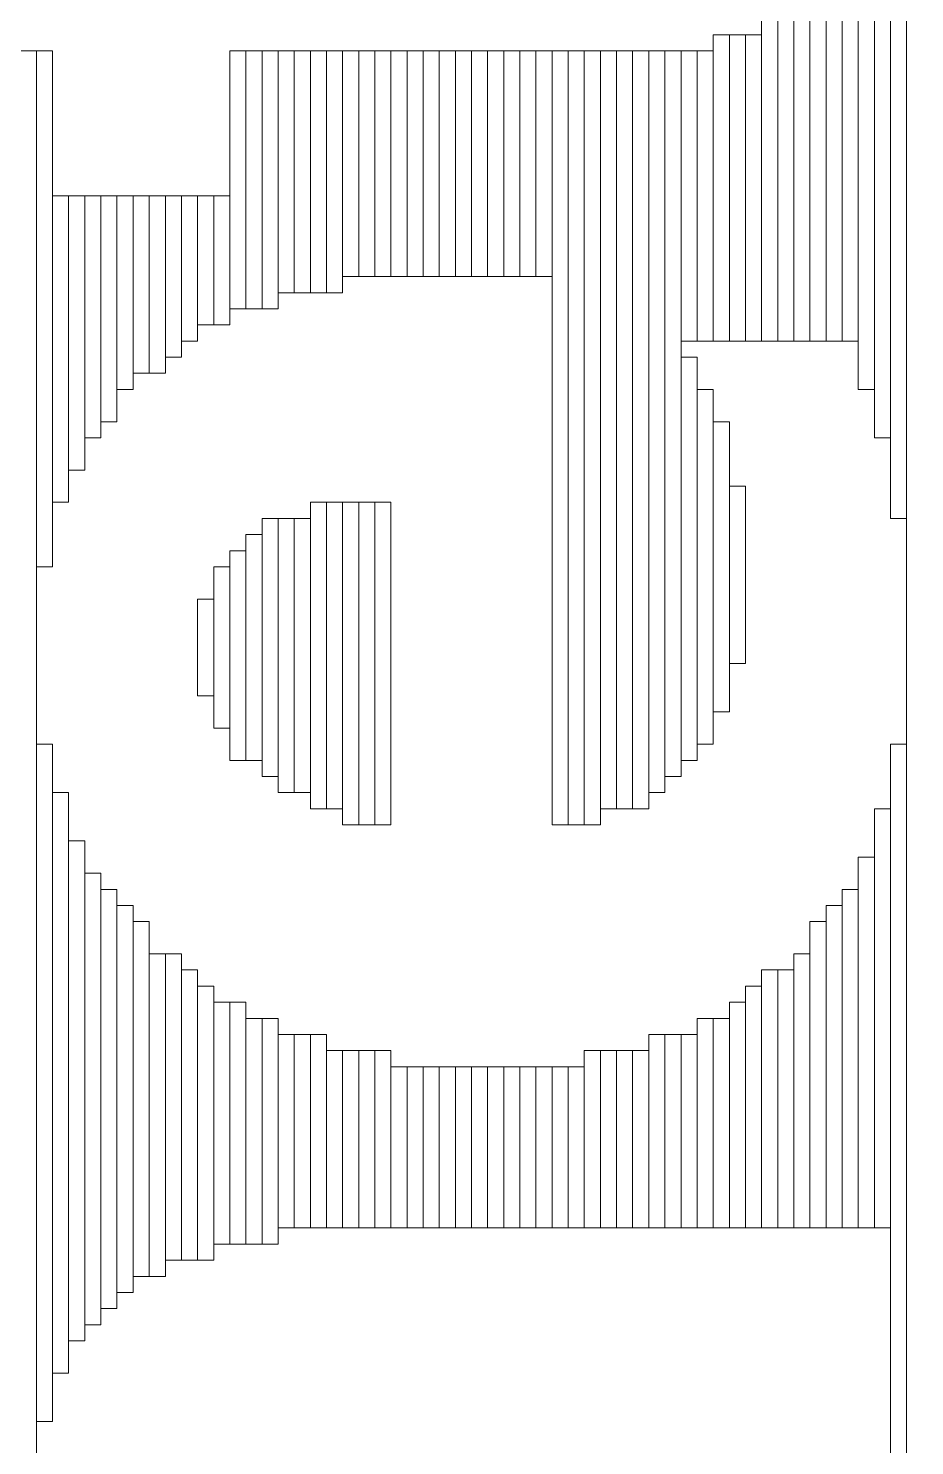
# Model space of a CAD drawing. Header units: millimetres. Extents: x -90 to 99, y -65 to 67.
# Drawn here: x -49.966 to -48.569, y -40.523 to -38.291 of the extents above; entities that cross this region are included whole.
import ezdxf

# ---------------------------------------------------------------- set-up
doc = ezdxf.new("R2010")
doc.units = ezdxf.units.MM
doc.header["$MEASUREMENT"] = 0
doc.layers.add('BG_OUTLINE', color=7, linetype='Continuous')
doc.layers.add('MA_PEN3', color=7, linetype='Continuous')

msp = doc.modelspace()

# ---------------------------------------------------------------- linework, layer by layer
at = {"layer": 'BG_OUTLINE', "color": 3, "lineweight": 9}
msp.add_open_spline([(-71.7269, -61.8795), (-71.7269, -61.8795), (-71.7343, 42.2681), (-71.7343, 42.2681), (-71.7343, 42.2681), (-71.7348, 43.0066), (-71.4419, 43.715), (-70.92, 44.2375), (-70.92, 44.2375), (-70.3982, 44.76), (-69.6866, 45.0538), (-68.9482, 45.0543), (-68.9482, 45.0543), (-68.9482, 45.0543), (75.2046, 45.0543), (75.2046, 45.0543), (75.2046, 45.0543), (76.8319, 45.0552), (78.1763, 43.7805), (78.2661, 42.1556), (78.2661, 42.1556), (78.2661, 42.1556), (78.2661, 31.2814), (78.2661, 31.2814), (78.2661, 31.2814), (78.2661, 31.2814), (72.2646, 31.2814), (72.2646, 31.2814), (72.2646, 31.2814), (72.2646, 31.2814), (72.2646, 26.9814), (72.2646, 26.9814), (72.2646, 26.9814), (72.2646, 26.9814), (78.2661, 26.9814), (78.2661, 26.9814), (78.2661, 26.9814), (78.2661, 26.9814), (78.2661, 18.6553), (78.2661, 18.6553), (78.2661, 18.6553), (78.2661, 18.6553), (72.2496, 18.6553), (72.2496, 18.6553), (72.2496, 18.6553), (72.2496, 18.6553), (72.2496, 14.3553), (72.2496, 14.3553), (72.2496, 14.3553), (72.2496, 14.3553), (78.2661, 14.3553), (78.2661, 14.3553), (78.2661, 14.3553), (78.2661, 14.3553), (78.2661, 9.255), (78.2661, 9.255), (78.2661, 9.255), (78.2661, 9.255), (72.2648, 9.255), (72.2648, 9.255), (72.2648, 9.255), (72.2648, 9.255), (72.2648, 4.955), (72.2648, 4.955), (72.2648, 4.955), (72.2648, 4.955), (78.2661, 4.955), (78.2661, 4.955), (78.2661, 4.955), (78.2661, 4.955), (78.2661, -3.3762), (78.2661, -3.3762), (78.2661, -3.3762), (78.2661, -3.3762), (72.2445, -3.3762), (72.2445, -3.3762), (72.2445, -3.3762), (72.2445, -3.3762), (72.2445, -7.6762), (72.2445, -7.6762), (72.2445, -7.6762), (72.2445, -7.6762), (78.2661, -7.6762), (78.2661, -7.6762), (78.2661, -7.6762), (78.2661, -7.6762), (78.2661, -12.7615), (78.2661, -12.7615), (78.2661, -12.7615), (78.2661, -12.7615), (72.2651, -12.7615), (72.2651, -12.7615), (72.2651, -12.7615), (72.2651, -12.7615), (72.2651, -17.0615), (72.2651, -17.0615), (72.2651, -17.0615), (72.2651, -17.0615), (78.2661, -17.0615), (78.2661, -17.0615), (78.2661, -17.0615), (78.2661, -17.0615), (78.2661, -25.4097), (78.2661, -25.4097), (78.2661, -25.4097), (78.2661, -25.4097), (72.2656, -25.4097), (72.2656, -25.4097), (72.2656, -25.4097), (72.2656, -25.4097), (72.2656, -29.7097), (72.2656, -29.7097), (72.2656, -29.7097), (72.2656, -29.7097), (78.2661, -29.7097), (78.2661, -29.7097), (78.2661, -29.7097), (78.2661, -29.7097), (78.2661, -34.793), (78.2661, -34.793), (78.2661, -34.793), (78.2661, -34.793), (72.2679, -34.793), (72.2679, -34.793), (72.2679, -34.793), (72.2679, -34.793), (72.2679, -39.0929), (72.2679, -39.0929), (72.2679, -39.0929), (72.2679, -39.0929), (78.2661, -39.0929), (78.2661, -39.0929), (78.2661, -39.0929), (78.2661, -39.0929), (78.2661, -47.4269), (78.2661, -47.4269), (78.2661, -47.4269), (78.2661, -47.4269), (72.2679, -47.4269), (72.2679, -47.4269), (72.2679, -47.4269), (72.2679, -47.4269), (72.2679, -51.7269), (72.2679, -51.7269), (72.2679, -51.7269), (72.2679, -51.7269), (78.2661, -51.7269), (78.2661, -51.7269), (78.2661, -51.7269), (78.2661, -51.7269), (78.2661, -51.8138), (78.2661, -51.8138), (78.2661, -51.8138), (78.2661, -51.8138), (78.2656, -61.8468), (78.2656, -61.8468), (78.2656, -61.8468), (78.2661, -62.6669), (77.9407, -63.4536), (77.3612, -64.0339), (77.3612, -64.0339), (76.7817, -64.6142), (75.9915, -64.9405), (75.1713, -64.941), (75.1713, -64.941), (75.1713, -64.941), (-68.6609, -64.9456), (-68.6609, -64.9456), (-68.6609, -64.9456), (-69.4735, -64.9461), (-70.2531, -64.6237), (-70.8281, -64.0495), (-70.8281, -64.0495), (-71.4031, -63.4752), (-71.7264, -62.6922), (-71.7269, -61.8795)], degree=3, knots=[0, 0, 0, 0, 0.022727, 0.022727, 0.022727, 0.022727, 0.045455, 0.045455, 0.045455, 0.045455, 0.068182, 0.068182, 0.068182, 0.068182, 0.090909, 0.090909, 0.090909, 0.090909, 0.113636, 0.113636, 0.113636, 0.113636, 0.136364, 0.136364, 0.136364, 0.136364, 0.159091, 0.159091, 0.159091, 0.159091, 0.181818, 0.181818, 0.181818, 0.181818, 0.204545, 0.204545, 0.204545, 0.204545, 0.227273, 0.227273, 0.227273, 0.227273, 0.25, 0.25, 0.25, 0.25, 0.272727, 0.272727, 0.272727, 0.272727, 0.295455, 0.295455, 0.295455, 0.295455, 0.318182, 0.318182, 0.318182, 0.318182, 0.340909, 0.340909, 0.340909, 0.340909, 0.363636, 0.363636, 0.363636, 0.363636, 0.386364, 0.386364, 0.386364, 0.386364, 0.409091, 0.409091, 0.409091, 0.409091, 0.431818, 0.431818, 0.431818, 0.431818, 0.454545, 0.454545, 0.454545, 0.454545, 0.477273, 0.477273, 0.477273, 0.477273, 0.5, 0.5, 0.5, 0.5, 0.522727, 0.522727, 0.522727, 0.522727, 0.545455, 0.545455, 0.545455, 0.545455, 0.568182, 0.568182, 0.568182, 0.568182, 0.590909, 0.590909, 0.590909, 0.590909, 0.613636, 0.613636, 0.613636, 0.613636, 0.636364, 0.636364, 0.636364, 0.636364, 0.659091, 0.659091, 0.659091, 0.659091, 0.681818, 0.681818, 0.681818, 0.681818, 0.704545, 0.704545, 0.704545, 0.704545, 0.727273, 0.727273, 0.727273, 0.727273, 0.75, 0.75, 0.75, 0.75, 0.772727, 0.772727, 0.772727, 0.772727, 0.795455, 0.795455, 0.795455, 0.795455, 0.818182, 0.818182, 0.818182, 0.818182, 0.840909, 0.840909, 0.840909, 0.840909, 0.863636, 0.863636, 0.863636, 0.863636, 0.886364, 0.886364, 0.886364, 0.886364, 0.909091, 0.909091, 0.909091, 0.909091, 0.931818, 0.931818, 0.931818, 0.931818, 0.954545, 0.954545, 0.954545, 0.954545, 0.977273, 0.977273, 0.977273, 0.977273, 1, 1, 1, 1], dxfattribs=at)
at = {"layer": 'MA_PEN3', "color": 5, "lineweight": 9}
for points in [[(-48.5567, -48.1562), (-48.5567, -48.1562), (-48.5821, -48.1562), (-48.5821, -48.1562), (-48.5821, -48.1562), (-48.5821, -48.1562), (-48.5821, -35.5578), (-48.5821, -35.5578), (-48.5821, -35.5578), (-48.5821, -35.5578), (-48.5567, -35.5578), (-48.5567, -35.5578), (-48.5567, -35.5578), (-48.5567, -35.5578), (-48.5567, -48.1562), (-48.5567, -48.1562)], [(-48.5821, -39.063), (-48.5821, -39.063), (-48.6075, -39.063), (-48.6075, -39.063), (-48.6075, -39.063), (-48.6075, -39.063), (-48.6075, -38.047), (-48.6075, -38.047), (-48.6075, -38.047), (-48.6075, -38.047), (-48.5821, -38.047), (-48.5821, -38.047), (-48.5821, -38.047), (-48.5821, -38.047), (-48.5821, -39.063), (-48.5821, -39.063)], [(-48.6075, -38.936), (-48.6075, -38.936), (-48.6329, -38.936), (-48.6329, -38.936), (-48.6329, -38.936), (-48.6329, -38.936), (-48.6329, -38.1232), (-48.6329, -38.1232), (-48.6329, -38.1232), (-48.6329, -38.1232), (-48.6075, -38.1232), (-48.6075, -38.1232), (-48.6075, -38.1232), (-48.6075, -38.1232), (-48.6075, -38.936), (-48.6075, -38.936)], [(-48.6329, -38.8598), (-48.6329, -38.8598), (-48.6583, -38.8598), (-48.6583, -38.8598), (-48.6583, -38.8598), (-48.6583, -38.8598), (-48.6583, -38.174), (-48.6583, -38.174), (-48.6583, -38.174), (-48.6583, -38.174), (-48.6329, -38.174), (-48.6329, -38.174), (-48.6329, -38.174), (-48.6329, -38.174), (-48.6329, -38.8598), (-48.6329, -38.8598)], [(-48.6583, -38.7836), (-48.6583, -38.7836), (-48.6837, -38.7836), (-48.6837, -38.7836), (-48.6837, -38.7836), (-48.6837, -38.7836), (-48.6837, -38.1994), (-48.6837, -38.1994), (-48.6837, -38.1994), (-48.6837, -38.1994), (-48.6583, -38.1994), (-48.6583, -38.1994), (-48.6583, -38.1994), (-48.6583, -38.1994), (-48.6583, -38.7836), (-48.6583, -38.7836)], [(-48.6837, -38.7836), (-48.6837, -38.7836), (-48.7091, -38.7836), (-48.7091, -38.7836), (-48.7091, -38.7836), (-48.7091, -38.7836), (-48.7091, -38.2248), (-48.7091, -38.2248), (-48.7091, -38.2248), (-48.7091, -38.2248), (-48.6837, -38.2248), (-48.6837, -38.2248), (-48.6837, -38.2248), (-48.6837, -38.2248), (-48.6837, -38.7836), (-48.6837, -38.7836)], [(-48.7345, -38.7836), (-48.7345, -38.7836), (-48.7599, -38.7836), (-48.7599, -38.7836), (-48.7599, -38.7836), (-48.7599, -38.7836), (-48.7599, -38.2502), (-48.7599, -38.2502), (-48.7599, -38.2502), (-48.7599, -38.2502), (-48.7345, -38.2502), (-48.7345, -38.2502), (-48.7345, -38.2502), (-48.7345, -38.2502), (-48.7345, -38.7836), (-48.7345, -38.7836)], [(-48.7091, -38.7836), (-48.7091, -38.7836), (-48.7345, -38.7836), (-48.7345, -38.7836), (-48.7345, -38.7836), (-48.7345, -38.7836), (-48.7345, -38.2502), (-48.7345, -38.2502), (-48.7345, -38.2502), (-48.7345, -38.2502), (-48.7091, -38.2502), (-48.7091, -38.2502), (-48.7091, -38.2502), (-48.7091, -38.2502), (-48.7091, -38.7836), (-48.7091, -38.7836)], [(-48.7853, -38.7836), (-48.7853, -38.7836), (-48.8107, -38.7836), (-48.8107, -38.7836), (-48.8107, -38.7836), (-48.8107, -38.7836), (-48.8107, -38.2756), (-48.8107, -38.2756), (-48.8107, -38.2756), (-48.8107, -38.2756), (-48.7853, -38.2756), (-48.7853, -38.2756), (-48.7853, -38.2756), (-48.7853, -38.2756), (-48.7853, -38.7836), (-48.7853, -38.7836)], [(-48.7599, -38.7836), (-48.7599, -38.7836), (-48.7853, -38.7836), (-48.7853, -38.7836), (-48.7853, -38.7836), (-48.7853, -38.7836), (-48.7853, -38.2756), (-48.7853, -38.2756), (-48.7853, -38.2756), (-48.7853, -38.2756), (-48.7599, -38.2756), (-48.7599, -38.2756), (-48.7599, -38.2756), (-48.7599, -38.2756), (-48.7599, -38.7836), (-48.7599, -38.7836)], [(-48.8615, -38.7836), (-48.8615, -38.7836), (-48.8869, -38.7836), (-48.8869, -38.7836), (-48.8869, -38.7836), (-48.8869, -38.7836), (-48.8869, -38.301), (-48.8869, -38.301), (-48.8869, -38.301), (-48.8869, -38.301), (-48.8615, -38.301), (-48.8615, -38.301), (-48.8615, -38.301), (-48.8615, -38.301), (-48.8615, -38.7836), (-48.8615, -38.7836)], [(-48.8361, -38.7836), (-48.8361, -38.7836), (-48.8615, -38.7836), (-48.8615, -38.7836), (-48.8615, -38.7836), (-48.8615, -38.7836), (-48.8615, -38.301), (-48.8615, -38.301), (-48.8615, -38.301), (-48.8615, -38.301), (-48.8361, -38.301), (-48.8361, -38.301), (-48.8361, -38.301), (-48.8361, -38.301), (-48.8361, -38.7836), (-48.8361, -38.7836)], [(-48.8107, -38.7836), (-48.8107, -38.7836), (-48.8361, -38.7836), (-48.8361, -38.7836), (-48.8361, -38.7836), (-48.8361, -38.7836), (-48.8361, -38.301), (-48.8361, -38.301), (-48.8361, -38.301), (-48.8361, -38.301), (-48.8107, -38.301), (-48.8107, -38.301), (-48.8107, -38.301), (-48.8107, -38.301), (-48.8107, -38.7836), (-48.8107, -38.7836)], [(-49.9538, -45.0828), (-49.9538, -45.0828), (-49.9791, -45.0828), (-49.9791, -45.0828), (-49.9791, -45.0828), (-49.9791, -45.0828), (-49.9791, -38.3264), (-49.9791, -38.3264), (-49.9791, -38.3264), (-49.9791, -38.3264), (-49.9538, -38.3264), (-49.9538, -38.3264), (-49.9538, -38.3264), (-49.9538, -38.3264), (-49.9538, -45.0828), (-49.9538, -45.0828)], [(-49.9283, -39.1392), (-49.9283, -39.1392), (-49.9538, -39.1392), (-49.9538, -39.1392), (-49.9538, -39.1392), (-49.9538, -39.1392), (-49.9538, -38.3264), (-49.9538, -38.3264), (-49.9538, -38.3264), (-49.9538, -38.3264), (-49.9283, -38.3264), (-49.9283, -38.3264), (-49.9283, -38.3264), (-49.9283, -38.3264), (-49.9283, -39.1392), (-49.9283, -39.1392)], [(-49.6235, -38.7328), (-49.6235, -38.7328), (-49.649, -38.7328), (-49.649, -38.7328), (-49.649, -38.7328), (-49.649, -38.7328), (-49.649, -38.3264), (-49.649, -38.3264), (-49.649, -38.3264), (-49.649, -38.3264), (-49.6235, -38.3264), (-49.6235, -38.3264), (-49.6235, -38.3264), (-49.6235, -38.3264), (-49.6235, -38.7328), (-49.6235, -38.7328)], [(-49.5981, -38.7328), (-49.5981, -38.7328), (-49.6235, -38.7328), (-49.6235, -38.7328), (-49.6235, -38.7328), (-49.6235, -38.7328), (-49.6235, -38.3264), (-49.6235, -38.3264), (-49.6235, -38.3264), (-49.6235, -38.3264), (-49.5981, -38.3264), (-49.5981, -38.3264), (-49.5981, -38.3264), (-49.5981, -38.3264), (-49.5981, -38.7328), (-49.5981, -38.7328)], [(-49.5728, -38.7328), (-49.5728, -38.7328), (-49.5981, -38.7328), (-49.5981, -38.7328), (-49.5981, -38.7328), (-49.5981, -38.7328), (-49.5981, -38.3264), (-49.5981, -38.3264), (-49.5981, -38.3264), (-49.5981, -38.3264), (-49.5728, -38.3264), (-49.5728, -38.3264), (-49.5728, -38.3264), (-49.5728, -38.3264), (-49.5728, -38.7328), (-49.5728, -38.7328)], [(-49.5473, -38.7074), (-49.5473, -38.7074), (-49.5728, -38.7074), (-49.5728, -38.7074), (-49.5728, -38.7074), (-49.5728, -38.7074), (-49.5728, -38.3264), (-49.5728, -38.3264), (-49.5728, -38.3264), (-49.5728, -38.3264), (-49.5473, -38.3264), (-49.5473, -38.3264), (-49.5473, -38.3264), (-49.5473, -38.3264), (-49.5473, -38.7074), (-49.5473, -38.7074)], [(-49.5219, -38.7074), (-49.5219, -38.7074), (-49.5473, -38.7074), (-49.5473, -38.7074), (-49.5473, -38.7074), (-49.5473, -38.7074), (-49.5473, -38.3264), (-49.5473, -38.3264), (-49.5473, -38.3264), (-49.5473, -38.3264), (-49.5219, -38.3264), (-49.5219, -38.3264), (-49.5219, -38.3264), (-49.5219, -38.3264), (-49.5219, -38.7074), (-49.5219, -38.7074)], [(-49.4966, -38.7074), (-49.4966, -38.7074), (-49.5219, -38.7074), (-49.5219, -38.7074), (-49.5219, -38.7074), (-49.5219, -38.7074), (-49.5219, -38.3264), (-49.5219, -38.3264), (-49.5219, -38.3264), (-49.5219, -38.3264), (-49.4966, -38.3264), (-49.4966, -38.3264), (-49.4966, -38.3264), (-49.4966, -38.3264), (-49.4966, -38.7074), (-49.4966, -38.7074)], [(-49.4711, -38.7074), (-49.4711, -38.7074), (-49.4966, -38.7074), (-49.4966, -38.7074), (-49.4966, -38.7074), (-49.4966, -38.7074), (-49.4966, -38.3264), (-49.4966, -38.3264), (-49.4966, -38.3264), (-49.4966, -38.3264), (-49.4711, -38.3264), (-49.4711, -38.3264), (-49.4711, -38.3264), (-49.4711, -38.3264), (-49.4711, -38.7074), (-49.4711, -38.7074)], [(-49.4457, -38.682), (-49.4457, -38.682), (-49.4711, -38.682), (-49.4711, -38.682), (-49.4711, -38.682), (-49.4711, -38.682), (-49.4711, -38.3264), (-49.4711, -38.3264), (-49.4711, -38.3264), (-49.4711, -38.3264), (-49.4457, -38.3264), (-49.4457, -38.3264), (-49.4457, -38.3264), (-49.4457, -38.3264), (-49.4457, -38.682), (-49.4457, -38.682)], [(-49.4204, -38.682), (-49.4204, -38.682), (-49.4457, -38.682), (-49.4457, -38.682), (-49.4457, -38.682), (-49.4457, -38.682), (-49.4457, -38.3264), (-49.4457, -38.3264), (-49.4457, -38.3264), (-49.4457, -38.3264), (-49.4204, -38.3264), (-49.4204, -38.3264), (-49.4204, -38.3264), (-49.4204, -38.3264), (-49.4204, -38.682), (-49.4204, -38.682)], [(-49.3949, -38.682), (-49.3949, -38.682), (-49.4204, -38.682), (-49.4204, -38.682), (-49.4204, -38.682), (-49.4204, -38.682), (-49.4204, -38.3264), (-49.4204, -38.3264), (-49.4204, -38.3264), (-49.4204, -38.3264), (-49.3949, -38.3264), (-49.3949, -38.3264), (-49.3949, -38.3264), (-49.3949, -38.3264), (-49.3949, -38.682), (-49.3949, -38.682)], [(-49.3695, -38.682), (-49.3695, -38.682), (-49.3949, -38.682), (-49.3949, -38.682), (-49.3949, -38.682), (-49.3949, -38.682), (-49.3949, -38.3264), (-49.3949, -38.3264), (-49.3949, -38.3264), (-49.3949, -38.3264), (-49.3695, -38.3264), (-49.3695, -38.3264), (-49.3695, -38.3264), (-49.3695, -38.3264), (-49.3695, -38.682), (-49.3695, -38.682)], [(-49.3442, -38.682), (-49.3442, -38.682), (-49.3695, -38.682), (-49.3695, -38.682), (-49.3695, -38.682), (-49.3695, -38.682), (-49.3695, -38.3264), (-49.3695, -38.3264), (-49.3695, -38.3264), (-49.3695, -38.3264), (-49.3442, -38.3264), (-49.3442, -38.3264), (-49.3442, -38.3264), (-49.3442, -38.3264), (-49.3442, -38.682), (-49.3442, -38.682)], [(-49.3187, -38.682), (-49.3187, -38.682), (-49.3442, -38.682), (-49.3442, -38.682), (-49.3442, -38.682), (-49.3442, -38.682), (-49.3442, -38.3264), (-49.3442, -38.3264), (-49.3442, -38.3264), (-49.3442, -38.3264), (-49.3187, -38.3264), (-49.3187, -38.3264), (-49.3187, -38.3264), (-49.3187, -38.3264), (-49.3187, -38.682), (-49.3187, -38.682)], [(-49.2933, -38.682), (-49.2933, -38.682), (-49.3187, -38.682), (-49.3187, -38.682), (-49.3187, -38.682), (-49.3187, -38.682), (-49.3187, -38.3264), (-49.3187, -38.3264), (-49.3187, -38.3264), (-49.3187, -38.3264), (-49.2933, -38.3264), (-49.2933, -38.3264), (-49.2933, -38.3264), (-49.2933, -38.3264), (-49.2933, -38.682), (-49.2933, -38.682)], [(-49.268, -38.682), (-49.268, -38.682), (-49.2933, -38.682), (-49.2933, -38.682), (-49.2933, -38.682), (-49.2933, -38.682), (-49.2933, -38.3264), (-49.2933, -38.3264), (-49.2933, -38.3264), (-49.2933, -38.3264), (-49.268, -38.3264), (-49.268, -38.3264), (-49.268, -38.3264), (-49.268, -38.3264), (-49.268, -38.682), (-49.268, -38.682)], [(-49.2425, -38.682), (-49.2425, -38.682), (-49.268, -38.682), (-49.268, -38.682), (-49.268, -38.682), (-49.268, -38.682), (-49.268, -38.3264), (-49.268, -38.3264), (-49.268, -38.3264), (-49.268, -38.3264), (-49.2425, -38.3264), (-49.2425, -38.3264), (-49.2425, -38.3264), (-49.2425, -38.3264), (-49.2425, -38.682), (-49.2425, -38.682)], [(-49.2171, -38.682), (-49.2171, -38.682), (-49.2425, -38.682), (-49.2425, -38.682), (-49.2425, -38.682), (-49.2425, -38.682), (-49.2425, -38.3264), (-49.2425, -38.3264), (-49.2425, -38.3264), (-49.2425, -38.3264), (-49.2171, -38.3264), (-49.2171, -38.3264), (-49.2171, -38.3264), (-49.2171, -38.3264), (-49.2171, -38.682), (-49.2171, -38.682)], [(-49.1917, -38.682), (-49.1917, -38.682), (-49.2171, -38.682), (-49.2171, -38.682), (-49.2171, -38.682), (-49.2171, -38.682), (-49.2171, -38.3264), (-49.2171, -38.3264), (-49.2171, -38.3264), (-49.2171, -38.3264), (-49.1917, -38.3264), (-49.1917, -38.3264), (-49.1917, -38.3264), (-49.1917, -38.3264), (-49.1917, -38.682), (-49.1917, -38.682)], [(-49.1663, -38.682), (-49.1663, -38.682), (-49.1917, -38.682), (-49.1917, -38.682), (-49.1917, -38.682), (-49.1917, -38.682), (-49.1917, -38.3264), (-49.1917, -38.3264), (-49.1917, -38.3264), (-49.1917, -38.3264), (-49.1663, -38.3264), (-49.1663, -38.3264), (-49.1663, -38.3264), (-49.1663, -38.3264), (-49.1663, -38.682), (-49.1663, -38.682)], [(-49.1409, -38.682), (-49.1409, -38.682), (-49.1663, -38.682), (-49.1663, -38.682), (-49.1663, -38.682), (-49.1663, -38.682), (-49.1663, -38.3264), (-49.1663, -38.3264), (-49.1663, -38.3264), (-49.1663, -38.3264), (-49.1409, -38.3264), (-49.1409, -38.3264), (-49.1409, -38.3264), (-49.1409, -38.3264), (-49.1409, -38.682), (-49.1409, -38.682)], [(-49.1155, -39.5456), (-49.1155, -39.5456), (-49.1409, -39.5456), (-49.1409, -39.5456), (-49.1409, -39.5456), (-49.1409, -39.5456), (-49.1409, -38.3264), (-49.1409, -38.3264), (-49.1409, -38.3264), (-49.1409, -38.3264), (-49.1155, -38.3264), (-49.1155, -38.3264), (-49.1155, -38.3264), (-49.1155, -38.3264), (-49.1155, -39.5456), (-49.1155, -39.5456)], [(-49.0901, -39.5456), (-49.0901, -39.5456), (-49.1155, -39.5456), (-49.1155, -39.5456), (-49.1155, -39.5456), (-49.1155, -39.5456), (-49.1155, -38.3264), (-49.1155, -38.3264), (-49.1155, -38.3264), (-49.1155, -38.3264), (-49.0901, -38.3264), (-49.0901, -38.3264), (-49.0901, -38.3264), (-49.0901, -38.3264), (-49.0901, -39.5456), (-49.0901, -39.5456)], [(-49.0647, -39.5456), (-49.0647, -39.5456), (-49.0901, -39.5456), (-49.0901, -39.5456), (-49.0901, -39.5456), (-49.0901, -39.5456), (-49.0901, -38.3264), (-49.0901, -38.3264), (-49.0901, -38.3264), (-49.0901, -38.3264), (-49.0647, -38.3264), (-49.0647, -38.3264), (-49.0647, -38.3264), (-49.0647, -38.3264), (-49.0647, -39.5456), (-49.0647, -39.5456)], [(-49.0393, -39.5202), (-49.0393, -39.5202), (-49.0647, -39.5202), (-49.0647, -39.5202), (-49.0647, -39.5202), (-49.0647, -39.5202), (-49.0647, -38.3264), (-49.0647, -38.3264), (-49.0647, -38.3264), (-49.0647, -38.3264), (-49.0393, -38.3264), (-49.0393, -38.3264), (-49.0393, -38.3264), (-49.0393, -38.3264), (-49.0393, -39.5202), (-49.0393, -39.5202)], [(-49.0139, -39.5202), (-49.0139, -39.5202), (-49.0393, -39.5202), (-49.0393, -39.5202), (-49.0393, -39.5202), (-49.0393, -39.5202), (-49.0393, -38.3264), (-49.0393, -38.3264), (-49.0393, -38.3264), (-49.0393, -38.3264), (-49.0139, -38.3264), (-49.0139, -38.3264), (-49.0139, -38.3264), (-49.0139, -38.3264), (-49.0139, -39.5202), (-49.0139, -39.5202)], [(-48.9885, -39.5202), (-48.9885, -39.5202), (-49.0139, -39.5202), (-49.0139, -39.5202), (-49.0139, -39.5202), (-49.0139, -39.5202), (-49.0139, -38.3264), (-49.0139, -38.3264), (-49.0139, -38.3264), (-49.0139, -38.3264), (-48.9885, -38.3264), (-48.9885, -38.3264), (-48.9885, -38.3264), (-48.9885, -38.3264), (-48.9885, -39.5202), (-48.9885, -39.5202)], [(-48.9631, -39.4948), (-48.9631, -39.4948), (-48.9885, -39.4948), (-48.9885, -39.4948), (-48.9885, -39.4948), (-48.9885, -39.4948), (-48.9885, -38.3264), (-48.9885, -38.3264), (-48.9885, -38.3264), (-48.9885, -38.3264), (-48.9631, -38.3264), (-48.9631, -38.3264), (-48.9631, -38.3264), (-48.9631, -38.3264), (-48.9631, -39.4948), (-48.9631, -39.4948)], [(-48.9377, -39.4694), (-48.9377, -39.4694), (-48.9631, -39.4694), (-48.9631, -39.4694), (-48.9631, -39.4694), (-48.9631, -39.4694), (-48.9631, -38.3264), (-48.9631, -38.3264), (-48.9631, -38.3264), (-48.9631, -38.3264), (-48.9377, -38.3264), (-48.9377, -38.3264), (-48.9377, -38.3264), (-48.9377, -38.3264), (-48.9377, -39.4694), (-48.9377, -39.4694)], [(-48.9123, -38.7836), (-48.9123, -38.7836), (-48.9377, -38.7836), (-48.9377, -38.7836), (-48.9377, -38.7836), (-48.9377, -38.7836), (-48.9377, -38.3264), (-48.9377, -38.3264), (-48.9377, -38.3264), (-48.9377, -38.3264), (-48.9123, -38.3264), (-48.9123, -38.3264), (-48.9123, -38.3264), (-48.9123, -38.3264), (-48.9123, -38.7836), (-48.9123, -38.7836)], [(-48.8869, -38.7836), (-48.8869, -38.7836), (-48.9123, -38.7836), (-48.9123, -38.7836), (-48.9123, -38.7836), (-48.9123, -38.7836), (-48.9123, -38.3264), (-48.9123, -38.3264), (-48.9123, -38.3264), (-48.9123, -38.3264), (-48.8869, -38.3264), (-48.8869, -38.3264), (-48.8869, -38.3264), (-48.8869, -38.3264), (-48.8869, -38.7836), (-48.8869, -38.7836)], [(-49.9029, -39.0376), (-49.9029, -39.0376), (-49.9283, -39.0376), (-49.9283, -39.0376), (-49.9283, -39.0376), (-49.9283, -39.0376), (-49.9283, -38.555), (-49.9283, -38.555), (-49.9283, -38.555), (-49.9283, -38.555), (-49.9029, -38.555), (-49.9029, -38.555), (-49.9029, -38.555), (-49.9029, -38.555), (-49.9029, -39.0376), (-49.9029, -39.0376)], [(-49.8776, -38.9868), (-49.8776, -38.9868), (-49.9029, -38.9868), (-49.9029, -38.9868), (-49.9029, -38.9868), (-49.9029, -38.9868), (-49.9029, -38.555), (-49.9029, -38.555), (-49.9029, -38.555), (-49.9029, -38.555), (-49.8776, -38.555), (-49.8776, -38.555), (-49.8776, -38.555), (-49.8776, -38.555), (-49.8776, -38.9868), (-49.8776, -38.9868)], [(-49.8521, -38.936), (-49.8521, -38.936), (-49.8776, -38.936), (-49.8776, -38.936), (-49.8776, -38.936), (-49.8776, -38.936), (-49.8776, -38.555), (-49.8776, -38.555), (-49.8776, -38.555), (-49.8776, -38.555), (-49.8521, -38.555), (-49.8521, -38.555), (-49.8521, -38.555), (-49.8521, -38.555), (-49.8521, -38.936), (-49.8521, -38.936)], [(-49.8267, -38.9106), (-49.8267, -38.9106), (-49.8521, -38.9106), (-49.8521, -38.9106), (-49.8521, -38.9106), (-49.8521, -38.9106), (-49.8521, -38.555), (-49.8521, -38.555), (-49.8521, -38.555), (-49.8521, -38.555), (-49.8267, -38.555), (-49.8267, -38.555), (-49.8267, -38.555), (-49.8267, -38.555), (-49.8267, -38.9106), (-49.8267, -38.9106)], [(-49.8014, -38.8598), (-49.8014, -38.8598), (-49.8267, -38.8598), (-49.8267, -38.8598), (-49.8267, -38.8598), (-49.8267, -38.8598), (-49.8267, -38.555), (-49.8267, -38.555), (-49.8267, -38.555), (-49.8267, -38.555), (-49.8014, -38.555), (-49.8014, -38.555), (-49.8014, -38.555), (-49.8014, -38.555), (-49.8014, -38.8598), (-49.8014, -38.8598)], [(-49.7759, -38.8344), (-49.7759, -38.8344), (-49.8014, -38.8344), (-49.8014, -38.8344), (-49.8014, -38.8344), (-49.8014, -38.8344), (-49.8014, -38.555), (-49.8014, -38.555), (-49.8014, -38.555), (-49.8014, -38.555), (-49.7759, -38.555), (-49.7759, -38.555), (-49.7759, -38.555), (-49.7759, -38.555), (-49.7759, -38.8344), (-49.7759, -38.8344)], [(-49.7505, -38.8344), (-49.7505, -38.8344), (-49.7759, -38.8344), (-49.7759, -38.8344), (-49.7759, -38.8344), (-49.7759, -38.8344), (-49.7759, -38.555), (-49.7759, -38.555), (-49.7759, -38.555), (-49.7759, -38.555), (-49.7505, -38.555), (-49.7505, -38.555), (-49.7505, -38.555), (-49.7505, -38.555), (-49.7505, -38.8344), (-49.7505, -38.8344)], [(-49.7252, -38.809), (-49.7252, -38.809), (-49.7505, -38.809), (-49.7505, -38.809), (-49.7505, -38.809), (-49.7505, -38.809), (-49.7505, -38.555), (-49.7505, -38.555), (-49.7505, -38.555), (-49.7505, -38.555), (-49.7252, -38.555), (-49.7252, -38.555), (-49.7252, -38.555), (-49.7252, -38.555), (-49.7252, -38.809), (-49.7252, -38.809)], [(-49.6997, -38.7836), (-49.6997, -38.7836), (-49.7252, -38.7836), (-49.7252, -38.7836), (-49.7252, -38.7836), (-49.7252, -38.7836), (-49.7252, -38.555), (-49.7252, -38.555), (-49.7252, -38.555), (-49.7252, -38.555), (-49.6997, -38.555), (-49.6997, -38.555), (-49.6997, -38.555), (-49.6997, -38.555), (-49.6997, -38.7836), (-49.6997, -38.7836)], [(-49.6743, -38.7582), (-49.6743, -38.7582), (-49.6997, -38.7582), (-49.6997, -38.7582), (-49.6997, -38.7582), (-49.6997, -38.7582), (-49.6997, -38.555), (-49.6997, -38.555), (-49.6997, -38.555), (-49.6997, -38.555), (-49.6743, -38.555), (-49.6743, -38.555), (-49.6743, -38.555), (-49.6743, -38.555), (-49.6743, -38.7582), (-49.6743, -38.7582)], [(-49.649, -38.7582), (-49.649, -38.7582), (-49.6743, -38.7582), (-49.6743, -38.7582), (-49.6743, -38.7582), (-49.6743, -38.7582), (-49.6743, -38.555), (-49.6743, -38.555), (-49.6743, -38.555), (-49.6743, -38.555), (-49.649, -38.555), (-49.649, -38.555), (-49.649, -38.555), (-49.649, -38.555), (-49.649, -38.7582), (-49.649, -38.7582)], [(-48.9123, -39.444), (-48.9123, -39.444), (-48.9377, -39.444), (-48.9377, -39.444), (-48.9377, -39.444), (-48.9377, -39.444), (-48.9377, -38.809), (-48.9377, -38.809), (-48.9377, -38.809), (-48.9377, -38.809), (-48.9123, -38.809), (-48.9123, -38.809), (-48.9123, -38.809), (-48.9123, -38.809), (-48.9123, -39.444), (-48.9123, -39.444)], [(-48.8869, -39.4186), (-48.8869, -39.4186), (-48.9123, -39.4186), (-48.9123, -39.4186), (-48.9123, -39.4186), (-48.9123, -39.4186), (-48.9123, -38.8598), (-48.9123, -38.8598), (-48.9123, -38.8598), (-48.9123, -38.8598), (-48.8869, -38.8598), (-48.8869, -38.8598), (-48.8869, -38.8598), (-48.8869, -38.8598), (-48.8869, -39.4186), (-48.8869, -39.4186)], [(-48.8615, -39.3678), (-48.8615, -39.3678), (-48.8869, -39.3678), (-48.8869, -39.3678), (-48.8869, -39.3678), (-48.8869, -39.3678), (-48.8869, -38.9106), (-48.8869, -38.9106), (-48.8869, -38.9106), (-48.8869, -38.9106), (-48.8615, -38.9106), (-48.8615, -38.9106), (-48.8615, -38.9106), (-48.8615, -38.9106), (-48.8615, -39.3678), (-48.8615, -39.3678)], [(-48.8361, -39.2916), (-48.8361, -39.2916), (-48.8615, -39.2916), (-48.8615, -39.2916), (-48.8615, -39.2916), (-48.8615, -39.2916), (-48.8615, -39.0122), (-48.8615, -39.0122), (-48.8615, -39.0122), (-48.8615, -39.0122), (-48.8361, -39.0122), (-48.8361, -39.0122), (-48.8361, -39.0122), (-48.8361, -39.0122), (-48.8361, -39.2916), (-48.8361, -39.2916)], [(-49.4966, -39.5202), (-49.4966, -39.5202), (-49.5219, -39.5202), (-49.5219, -39.5202), (-49.5219, -39.5202), (-49.5219, -39.5202), (-49.5219, -39.0376), (-49.5219, -39.0376), (-49.5219, -39.0376), (-49.5219, -39.0376), (-49.4966, -39.0376), (-49.4966, -39.0376), (-49.4966, -39.0376), (-49.4966, -39.0376), (-49.4966, -39.5202), (-49.4966, -39.5202)], [(-49.4711, -39.5202), (-49.4711, -39.5202), (-49.4966, -39.5202), (-49.4966, -39.5202), (-49.4966, -39.5202), (-49.4966, -39.5202), (-49.4966, -39.0376), (-49.4966, -39.0376), (-49.4966, -39.0376), (-49.4966, -39.0376), (-49.4711, -39.0376), (-49.4711, -39.0376), (-49.4711, -39.0376), (-49.4711, -39.0376), (-49.4711, -39.5202), (-49.4711, -39.5202)], [(-49.4457, -39.5456), (-49.4457, -39.5456), (-49.4711, -39.5456), (-49.4711, -39.5456), (-49.4711, -39.5456), (-49.4711, -39.5456), (-49.4711, -39.0376), (-49.4711, -39.0376), (-49.4711, -39.0376), (-49.4711, -39.0376), (-49.4457, -39.0376), (-49.4457, -39.0376), (-49.4457, -39.0376), (-49.4457, -39.0376), (-49.4457, -39.5456), (-49.4457, -39.5456)], [(-49.4204, -39.5456), (-49.4204, -39.5456), (-49.4457, -39.5456), (-49.4457, -39.5456), (-49.4457, -39.5456), (-49.4457, -39.5456), (-49.4457, -39.0376), (-49.4457, -39.0376), (-49.4457, -39.0376), (-49.4457, -39.0376), (-49.4204, -39.0376), (-49.4204, -39.0376), (-49.4204, -39.0376), (-49.4204, -39.0376), (-49.4204, -39.5456), (-49.4204, -39.5456)], [(-49.3949, -39.5456), (-49.3949, -39.5456), (-49.4204, -39.5456), (-49.4204, -39.5456), (-49.4204, -39.5456), (-49.4204, -39.5456), (-49.4204, -39.0376), (-49.4204, -39.0376), (-49.4204, -39.0376), (-49.4204, -39.0376), (-49.3949, -39.0376), (-49.3949, -39.0376), (-49.3949, -39.0376), (-49.3949, -39.0376), (-49.3949, -39.5456), (-49.3949, -39.5456)], [(-49.5728, -39.4694), (-49.5728, -39.4694), (-49.5981, -39.4694), (-49.5981, -39.4694), (-49.5981, -39.4694), (-49.5981, -39.4694), (-49.5981, -39.063), (-49.5981, -39.063), (-49.5981, -39.063), (-49.5981, -39.063), (-49.5728, -39.063), (-49.5728, -39.063), (-49.5728, -39.063), (-49.5728, -39.063), (-49.5728, -39.4694), (-49.5728, -39.4694)], [(-49.5473, -39.4948), (-49.5473, -39.4948), (-49.5728, -39.4948), (-49.5728, -39.4948), (-49.5728, -39.4948), (-49.5728, -39.4948), (-49.5728, -39.063), (-49.5728, -39.063), (-49.5728, -39.063), (-49.5728, -39.063), (-49.5473, -39.063), (-49.5473, -39.063), (-49.5473, -39.063), (-49.5473, -39.063), (-49.5473, -39.4948), (-49.5473, -39.4948)], [(-49.5219, -39.4948), (-49.5219, -39.4948), (-49.5473, -39.4948), (-49.5473, -39.4948), (-49.5473, -39.4948), (-49.5473, -39.4948), (-49.5473, -39.063), (-49.5473, -39.063), (-49.5473, -39.063), (-49.5473, -39.063), (-49.5219, -39.063), (-49.5219, -39.063), (-49.5219, -39.063), (-49.5219, -39.063), (-49.5219, -39.4948), (-49.5219, -39.4948)], [(-49.5981, -39.444), (-49.5981, -39.444), (-49.6235, -39.444), (-49.6235, -39.444), (-49.6235, -39.444), (-49.6235, -39.444), (-49.6235, -39.0884), (-49.6235, -39.0884), (-49.6235, -39.0884), (-49.6235, -39.0884), (-49.5981, -39.0884), (-49.5981, -39.0884), (-49.5981, -39.0884), (-49.5981, -39.0884), (-49.5981, -39.444), (-49.5981, -39.444)], [(-49.6235, -39.444), (-49.6235, -39.444), (-49.649, -39.444), (-49.649, -39.444), (-49.649, -39.444), (-49.649, -39.444), (-49.649, -39.1138), (-49.649, -39.1138), (-49.649, -39.1138), (-49.649, -39.1138), (-49.6235, -39.1138), (-49.6235, -39.1138), (-49.6235, -39.1138), (-49.6235, -39.1138), (-49.6235, -39.444), (-49.6235, -39.444)], [(-49.649, -39.3932), (-49.649, -39.3932), (-49.6743, -39.3932), (-49.6743, -39.3932), (-49.6743, -39.3932), (-49.6743, -39.3932), (-49.6743, -39.1392), (-49.6743, -39.1392), (-49.6743, -39.1392), (-49.6743, -39.1392), (-49.649, -39.1392), (-49.649, -39.1392), (-49.649, -39.1392), (-49.649, -39.1392), (-49.649, -39.3932), (-49.649, -39.3932)], [(-49.6743, -39.3424), (-49.6743, -39.3424), (-49.6997, -39.3424), (-49.6997, -39.3424), (-49.6997, -39.3424), (-49.6997, -39.3424), (-49.6997, -39.19), (-49.6997, -39.19), (-49.6997, -39.19), (-49.6997, -39.19), (-49.6743, -39.19), (-49.6743, -39.19), (-49.6743, -39.19), (-49.6743, -39.19), (-49.6743, -39.3424), (-49.6743, -39.3424)], [(-49.9283, -40.4854), (-49.9283, -40.4854), (-49.9538, -40.4854), (-49.9538, -40.4854), (-49.9538, -40.4854), (-49.9538, -40.4854), (-49.9538, -39.4186), (-49.9538, -39.4186), (-49.9538, -39.4186), (-49.9538, -39.4186), (-49.9283, -39.4186), (-49.9283, -39.4186), (-49.9283, -39.4186), (-49.9283, -39.4186), (-49.9283, -40.4854), (-49.9283, -40.4854)], [(-48.5821, -43.1016), (-48.5821, -43.1016), (-48.6075, -43.1016), (-48.6075, -43.1016), (-48.6075, -43.1016), (-48.6075, -43.1016), (-48.6075, -39.4186), (-48.6075, -39.4186), (-48.6075, -39.4186), (-48.6075, -39.4186), (-48.5821, -39.4186), (-48.5821, -39.4186), (-48.5821, -39.4186), (-48.5821, -39.4186), (-48.5821, -43.1016), (-48.5821, -43.1016)], [(-49.9029, -40.4092), (-49.9029, -40.4092), (-49.9283, -40.4092), (-49.9283, -40.4092), (-49.9283, -40.4092), (-49.9283, -40.4092), (-49.9283, -39.4948), (-49.9283, -39.4948), (-49.9283, -39.4948), (-49.9283, -39.4948), (-49.9029, -39.4948), (-49.9029, -39.4948), (-49.9029, -39.4948), (-49.9029, -39.4948), (-49.9029, -40.4092), (-49.9029, -40.4092)], [(-48.6075, -40.1806), (-48.6075, -40.1806), (-48.6329, -40.1806), (-48.6329, -40.1806), (-48.6329, -40.1806), (-48.6329, -40.1806), (-48.6329, -39.5202), (-48.6329, -39.5202), (-48.6329, -39.5202), (-48.6329, -39.5202), (-48.6075, -39.5202), (-48.6075, -39.5202), (-48.6075, -39.5202), (-48.6075, -39.5202), (-48.6075, -40.1806), (-48.6075, -40.1806)], [(-49.8776, -40.3584), (-49.8776, -40.3584), (-49.9029, -40.3584), (-49.9029, -40.3584), (-49.9029, -40.3584), (-49.9029, -40.3584), (-49.9029, -39.571), (-49.9029, -39.571), (-49.9029, -39.571), (-49.9029, -39.571), (-49.8776, -39.571), (-49.8776, -39.571), (-49.8776, -39.571), (-49.8776, -39.571), (-49.8776, -40.3584), (-49.8776, -40.3584)], [(-48.6329, -40.1806), (-48.6329, -40.1806), (-48.6583, -40.1806), (-48.6583, -40.1806), (-48.6583, -40.1806), (-48.6583, -40.1806), (-48.6583, -39.5964), (-48.6583, -39.5964), (-48.6583, -39.5964), (-48.6583, -39.5964), (-48.6329, -39.5964), (-48.6329, -39.5964), (-48.6329, -39.5964), (-48.6329, -39.5964), (-48.6329, -40.1806), (-48.6329, -40.1806)], [(-49.8521, -40.333), (-49.8521, -40.333), (-49.8776, -40.333), (-49.8776, -40.333), (-49.8776, -40.333), (-49.8776, -40.333), (-49.8776, -39.6218), (-49.8776, -39.6218), (-49.8776, -39.6218), (-49.8776, -39.6218), (-49.8521, -39.6218), (-49.8521, -39.6218), (-49.8521, -39.6218), (-49.8521, -39.6218), (-49.8521, -40.333), (-49.8521, -40.333)], [(-49.8267, -40.3076), (-49.8267, -40.3076), (-49.8521, -40.3076), (-49.8521, -40.3076), (-49.8521, -40.3076), (-49.8521, -40.3076), (-49.8521, -39.6472), (-49.8521, -39.6472), (-49.8521, -39.6472), (-49.8521, -39.6472), (-49.8267, -39.6472), (-49.8267, -39.6472), (-49.8267, -39.6472), (-49.8267, -39.6472), (-49.8267, -40.3076), (-49.8267, -40.3076)], [(-48.6583, -40.1806), (-48.6583, -40.1806), (-48.6837, -40.1806), (-48.6837, -40.1806), (-48.6837, -40.1806), (-48.6837, -40.1806), (-48.6837, -39.6472), (-48.6837, -39.6472), (-48.6837, -39.6472), (-48.6837, -39.6472), (-48.6583, -39.6472), (-48.6583, -39.6472), (-48.6583, -39.6472), (-48.6583, -39.6472), (-48.6583, -40.1806), (-48.6583, -40.1806)], [(-49.8014, -40.2822), (-49.8014, -40.2822), (-49.8267, -40.2822), (-49.8267, -40.2822), (-49.8267, -40.2822), (-49.8267, -40.2822), (-49.8267, -39.6726), (-49.8267, -39.6726), (-49.8267, -39.6726), (-49.8267, -39.6726), (-49.8014, -39.6726), (-49.8014, -39.6726), (-49.8014, -39.6726), (-49.8014, -39.6726), (-49.8014, -40.2822), (-49.8014, -40.2822)], [(-48.6837, -40.1806), (-48.6837, -40.1806), (-48.7091, -40.1806), (-48.7091, -40.1806), (-48.7091, -40.1806), (-48.7091, -40.1806), (-48.7091, -39.6726), (-48.7091, -39.6726), (-48.7091, -39.6726), (-48.7091, -39.6726), (-48.6837, -39.6726), (-48.6837, -39.6726), (-48.6837, -39.6726), (-48.6837, -39.6726), (-48.6837, -40.1806), (-48.6837, -40.1806)], [(-49.7759, -40.2568), (-49.7759, -40.2568), (-49.8014, -40.2568), (-49.8014, -40.2568), (-49.8014, -40.2568), (-49.8014, -40.2568), (-49.8014, -39.698), (-49.8014, -39.698), (-49.8014, -39.698), (-49.8014, -39.698), (-49.7759, -39.698), (-49.7759, -39.698), (-49.7759, -39.698), (-49.7759, -39.698), (-49.7759, -40.2568), (-49.7759, -40.2568)], [(-48.7091, -40.1806), (-48.7091, -40.1806), (-48.7345, -40.1806), (-48.7345, -40.1806), (-48.7345, -40.1806), (-48.7345, -40.1806), (-48.7345, -39.698), (-48.7345, -39.698), (-48.7345, -39.698), (-48.7345, -39.698), (-48.7091, -39.698), (-48.7091, -39.698), (-48.7091, -39.698), (-48.7091, -39.698), (-48.7091, -40.1806), (-48.7091, -40.1806)], [(-49.7505, -40.2568), (-49.7505, -40.2568), (-49.7759, -40.2568), (-49.7759, -40.2568), (-49.7759, -40.2568), (-49.7759, -40.2568), (-49.7759, -39.7488), (-49.7759, -39.7488), (-49.7759, -39.7488), (-49.7759, -39.7488), (-49.7505, -39.7488), (-49.7505, -39.7488), (-49.7505, -39.7488), (-49.7505, -39.7488), (-49.7505, -40.2568), (-49.7505, -40.2568)], [(-49.7252, -40.2314), (-49.7252, -40.2314), (-49.7505, -40.2314), (-49.7505, -40.2314), (-49.7505, -40.2314), (-49.7505, -40.2314), (-49.7505, -39.7488), (-49.7505, -39.7488), (-49.7505, -39.7488), (-49.7505, -39.7488), (-49.7252, -39.7488), (-49.7252, -39.7488), (-49.7252, -39.7488), (-49.7252, -39.7488), (-49.7252, -40.2314), (-49.7252, -40.2314)], [(-48.7345, -40.1806), (-48.7345, -40.1806), (-48.7599, -40.1806), (-48.7599, -40.1806), (-48.7599, -40.1806), (-48.7599, -40.1806), (-48.7599, -39.7488), (-48.7599, -39.7488), (-48.7599, -39.7488), (-48.7599, -39.7488), (-48.7345, -39.7488), (-48.7345, -39.7488), (-48.7345, -39.7488), (-48.7345, -39.7488), (-48.7345, -40.1806), (-48.7345, -40.1806)], [(-49.6997, -40.2314), (-49.6997, -40.2314), (-49.7252, -40.2314), (-49.7252, -40.2314), (-49.7252, -40.2314), (-49.7252, -40.2314), (-49.7252, -39.7742), (-49.7252, -39.7742), (-49.7252, -39.7742), (-49.7252, -39.7742), (-49.6997, -39.7742), (-49.6997, -39.7742), (-49.6997, -39.7742), (-49.6997, -39.7742), (-49.6997, -40.2314), (-49.6997, -40.2314)], [(-48.7853, -40.1806), (-48.7853, -40.1806), (-48.8107, -40.1806), (-48.8107, -40.1806), (-48.8107, -40.1806), (-48.8107, -40.1806), (-48.8107, -39.7742), (-48.8107, -39.7742), (-48.8107, -39.7742), (-48.8107, -39.7742), (-48.7853, -39.7742), (-48.7853, -39.7742), (-48.7853, -39.7742), (-48.7853, -39.7742), (-48.7853, -40.1806), (-48.7853, -40.1806)], [(-48.7599, -40.1806), (-48.7599, -40.1806), (-48.7853, -40.1806), (-48.7853, -40.1806), (-48.7853, -40.1806), (-48.7853, -40.1806), (-48.7853, -39.7742), (-48.7853, -39.7742), (-48.7853, -39.7742), (-48.7853, -39.7742), (-48.7599, -39.7742), (-48.7599, -39.7742), (-48.7599, -39.7742), (-48.7599, -39.7742), (-48.7599, -40.1806), (-48.7599, -40.1806)], [(-49.6743, -40.2314), (-49.6743, -40.2314), (-49.6997, -40.2314), (-49.6997, -40.2314), (-49.6997, -40.2314), (-49.6997, -40.2314), (-49.6997, -39.7996), (-49.6997, -39.7996), (-49.6997, -39.7996), (-49.6997, -39.7996), (-49.6743, -39.7996), (-49.6743, -39.7996), (-49.6743, -39.7996), (-49.6743, -39.7996), (-49.6743, -40.2314), (-49.6743, -40.2314)], [(-48.8107, -40.1806), (-48.8107, -40.1806), (-48.8361, -40.1806), (-48.8361, -40.1806), (-48.8361, -40.1806), (-48.8361, -40.1806), (-48.8361, -39.7996), (-48.8361, -39.7996), (-48.8361, -39.7996), (-48.8361, -39.7996), (-48.8107, -39.7996), (-48.8107, -39.7996), (-48.8107, -39.7996), (-48.8107, -39.7996), (-48.8107, -40.1806), (-48.8107, -40.1806)], [(-49.649, -40.206), (-49.649, -40.206), (-49.6743, -40.206), (-49.6743, -40.206), (-49.6743, -40.206), (-49.6743, -40.206), (-49.6743, -39.825), (-49.6743, -39.825), (-49.6743, -39.825), (-49.6743, -39.825), (-49.649, -39.825), (-49.649, -39.825), (-49.649, -39.825), (-49.649, -39.825), (-49.649, -40.206), (-49.649, -40.206)], [(-49.6235, -40.206), (-49.6235, -40.206), (-49.649, -40.206), (-49.649, -40.206), (-49.649, -40.206), (-49.649, -40.206), (-49.649, -39.825), (-49.649, -39.825), (-49.649, -39.825), (-49.649, -39.825), (-49.6235, -39.825), (-49.6235, -39.825), (-49.6235, -39.825), (-49.6235, -39.825), (-49.6235, -40.206), (-49.6235, -40.206)], [(-48.8361, -40.1806), (-48.8361, -40.1806), (-48.8615, -40.1806), (-48.8615, -40.1806), (-48.8615, -40.1806), (-48.8615, -40.1806), (-48.8615, -39.825), (-48.8615, -39.825), (-48.8615, -39.825), (-48.8615, -39.825), (-48.8361, -39.825), (-48.8361, -39.825), (-48.8361, -39.825), (-48.8361, -39.825), (-48.8361, -40.1806), (-48.8361, -40.1806)], [(-49.5981, -40.206), (-49.5981, -40.206), (-49.6235, -40.206), (-49.6235, -40.206), (-49.6235, -40.206), (-49.6235, -40.206), (-49.6235, -39.8504), (-49.6235, -39.8504), (-49.6235, -39.8504), (-49.6235, -39.8504), (-49.5981, -39.8504), (-49.5981, -39.8504), (-49.5981, -39.8504), (-49.5981, -39.8504), (-49.5981, -40.206), (-49.5981, -40.206)], [(-49.5728, -40.206), (-49.5728, -40.206), (-49.5981, -40.206), (-49.5981, -40.206), (-49.5981, -40.206), (-49.5981, -40.206), (-49.5981, -39.8504), (-49.5981, -39.8504), (-49.5981, -39.8504), (-49.5981, -39.8504), (-49.5728, -39.8504), (-49.5728, -39.8504), (-49.5728, -39.8504), (-49.5728, -39.8504), (-49.5728, -40.206), (-49.5728, -40.206)], [(-48.8869, -40.1806), (-48.8869, -40.1806), (-48.9123, -40.1806), (-48.9123, -40.1806), (-48.9123, -40.1806), (-48.9123, -40.1806), (-48.9123, -39.8504), (-48.9123, -39.8504), (-48.9123, -39.8504), (-48.9123, -39.8504), (-48.8869, -39.8504), (-48.8869, -39.8504), (-48.8869, -39.8504), (-48.8869, -39.8504), (-48.8869, -40.1806), (-48.8869, -40.1806)], [(-48.8615, -40.1806), (-48.8615, -40.1806), (-48.8869, -40.1806), (-48.8869, -40.1806), (-48.8869, -40.1806), (-48.8869, -40.1806), (-48.8869, -39.8504), (-48.8869, -39.8504), (-48.8869, -39.8504), (-48.8869, -39.8504), (-48.8615, -39.8504), (-48.8615, -39.8504), (-48.8615, -39.8504), (-48.8615, -39.8504), (-48.8615, -40.1806), (-48.8615, -40.1806)], [(-49.5473, -40.1806), (-49.5473, -40.1806), (-49.5728, -40.1806), (-49.5728, -40.1806), (-49.5728, -40.1806), (-49.5728, -40.1806), (-49.5728, -39.8758), (-49.5728, -39.8758), (-49.5728, -39.8758), (-49.5728, -39.8758), (-49.5473, -39.8758), (-49.5473, -39.8758), (-49.5473, -39.8758), (-49.5473, -39.8758), (-49.5473, -40.1806), (-49.5473, -40.1806)], [(-49.5219, -40.1806), (-49.5219, -40.1806), (-49.5473, -40.1806), (-49.5473, -40.1806), (-49.5473, -40.1806), (-49.5473, -40.1806), (-49.5473, -39.8758), (-49.5473, -39.8758), (-49.5473, -39.8758), (-49.5473, -39.8758), (-49.5219, -39.8758), (-49.5219, -39.8758), (-49.5219, -39.8758), (-49.5219, -39.8758), (-49.5219, -40.1806), (-49.5219, -40.1806)], [(-49.4966, -40.1806), (-49.4966, -40.1806), (-49.5219, -40.1806), (-49.5219, -40.1806), (-49.5219, -40.1806), (-49.5219, -40.1806), (-49.5219, -39.8758), (-49.5219, -39.8758), (-49.5219, -39.8758), (-49.5219, -39.8758), (-49.4966, -39.8758), (-49.4966, -39.8758), (-49.4966, -39.8758), (-49.4966, -39.8758), (-49.4966, -40.1806), (-49.4966, -40.1806)], [(-48.9631, -40.1806), (-48.9631, -40.1806), (-48.9885, -40.1806), (-48.9885, -40.1806), (-48.9885, -40.1806), (-48.9885, -40.1806), (-48.9885, -39.8758), (-48.9885, -39.8758), (-48.9885, -39.8758), (-48.9885, -39.8758), (-48.9631, -39.8758), (-48.9631, -39.8758), (-48.9631, -39.8758), (-48.9631, -39.8758), (-48.9631, -40.1806), (-48.9631, -40.1806)], [(-48.9377, -40.1806), (-48.9377, -40.1806), (-48.9631, -40.1806), (-48.9631, -40.1806), (-48.9631, -40.1806), (-48.9631, -40.1806), (-48.9631, -39.8758), (-48.9631, -39.8758), (-48.9631, -39.8758), (-48.9631, -39.8758), (-48.9377, -39.8758), (-48.9377, -39.8758), (-48.9377, -39.8758), (-48.9377, -39.8758), (-48.9377, -40.1806), (-48.9377, -40.1806)], [(-48.9123, -40.1806), (-48.9123, -40.1806), (-48.9377, -40.1806), (-48.9377, -40.1806), (-48.9377, -40.1806), (-48.9377, -40.1806), (-48.9377, -39.8758), (-48.9377, -39.8758), (-48.9377, -39.8758), (-48.9377, -39.8758), (-48.9123, -39.8758), (-48.9123, -39.8758), (-48.9123, -39.8758), (-48.9123, -39.8758), (-48.9123, -40.1806), (-48.9123, -40.1806)], [(-49.4711, -40.1806), (-49.4711, -40.1806), (-49.4966, -40.1806), (-49.4966, -40.1806), (-49.4966, -40.1806), (-49.4966, -40.1806), (-49.4966, -39.9012), (-49.4966, -39.9012), (-49.4966, -39.9012), (-49.4966, -39.9012), (-49.4711, -39.9012), (-49.4711, -39.9012), (-49.4711, -39.9012), (-49.4711, -39.9012), (-49.4711, -40.1806), (-49.4711, -40.1806)], [(-49.4457, -40.1806), (-49.4457, -40.1806), (-49.4711, -40.1806), (-49.4711, -40.1806), (-49.4711, -40.1806), (-49.4711, -40.1806), (-49.4711, -39.9012), (-49.4711, -39.9012), (-49.4711, -39.9012), (-49.4711, -39.9012), (-49.4457, -39.9012), (-49.4457, -39.9012), (-49.4457, -39.9012), (-49.4457, -39.9012), (-49.4457, -40.1806), (-49.4457, -40.1806)], [(-49.4204, -40.1806), (-49.4204, -40.1806), (-49.4457, -40.1806), (-49.4457, -40.1806), (-49.4457, -40.1806), (-49.4457, -40.1806), (-49.4457, -39.9012), (-49.4457, -39.9012), (-49.4457, -39.9012), (-49.4457, -39.9012), (-49.4204, -39.9012), (-49.4204, -39.9012), (-49.4204, -39.9012), (-49.4204, -39.9012), (-49.4204, -40.1806), (-49.4204, -40.1806)], [(-49.3949, -40.1806), (-49.3949, -40.1806), (-49.4204, -40.1806), (-49.4204, -40.1806), (-49.4204, -40.1806), (-49.4204, -40.1806), (-49.4204, -39.9012), (-49.4204, -39.9012), (-49.4204, -39.9012), (-49.4204, -39.9012), (-49.3949, -39.9012), (-49.3949, -39.9012), (-49.3949, -39.9012), (-49.3949, -39.9012), (-49.3949, -40.1806), (-49.3949, -40.1806)], [(-49.0647, -40.1806), (-49.0647, -40.1806), (-49.0901, -40.1806), (-49.0901, -40.1806), (-49.0901, -40.1806), (-49.0901, -40.1806), (-49.0901, -39.9012), (-49.0901, -39.9012), (-49.0901, -39.9012), (-49.0901, -39.9012), (-49.0647, -39.9012), (-49.0647, -39.9012), (-49.0647, -39.9012), (-49.0647, -39.9012), (-49.0647, -40.1806), (-49.0647, -40.1806)], [(-49.0393, -40.1806), (-49.0393, -40.1806), (-49.0647, -40.1806), (-49.0647, -40.1806), (-49.0647, -40.1806), (-49.0647, -40.1806), (-49.0647, -39.9012), (-49.0647, -39.9012), (-49.0647, -39.9012), (-49.0647, -39.9012), (-49.0393, -39.9012), (-49.0393, -39.9012), (-49.0393, -39.9012), (-49.0393, -39.9012), (-49.0393, -40.1806), (-49.0393, -40.1806)], [(-49.0139, -40.1806), (-49.0139, -40.1806), (-49.0393, -40.1806), (-49.0393, -40.1806), (-49.0393, -40.1806), (-49.0393, -40.1806), (-49.0393, -39.9012), (-49.0393, -39.9012), (-49.0393, -39.9012), (-49.0393, -39.9012), (-49.0139, -39.9012), (-49.0139, -39.9012), (-49.0139, -39.9012), (-49.0139, -39.9012), (-49.0139, -40.1806), (-49.0139, -40.1806)], [(-48.9885, -40.1806), (-48.9885, -40.1806), (-49.0139, -40.1806), (-49.0139, -40.1806), (-49.0139, -40.1806), (-49.0139, -40.1806), (-49.0139, -39.9012), (-49.0139, -39.9012), (-49.0139, -39.9012), (-49.0139, -39.9012), (-48.9885, -39.9012), (-48.9885, -39.9012), (-48.9885, -39.9012), (-48.9885, -39.9012), (-48.9885, -40.1806), (-48.9885, -40.1806)], [(-49.3695, -40.1806), (-49.3695, -40.1806), (-49.3949, -40.1806), (-49.3949, -40.1806), (-49.3949, -40.1806), (-49.3949, -40.1806), (-49.3949, -39.9266), (-49.3949, -39.9266), (-49.3949, -39.9266), (-49.3949, -39.9266), (-49.3695, -39.9266), (-49.3695, -39.9266), (-49.3695, -39.9266), (-49.3695, -39.9266), (-49.3695, -40.1806), (-49.3695, -40.1806)], [(-49.3442, -40.1806), (-49.3442, -40.1806), (-49.3695, -40.1806), (-49.3695, -40.1806), (-49.3695, -40.1806), (-49.3695, -40.1806), (-49.3695, -39.9266), (-49.3695, -39.9266), (-49.3695, -39.9266), (-49.3695, -39.9266), (-49.3442, -39.9266), (-49.3442, -39.9266), (-49.3442, -39.9266), (-49.3442, -39.9266), (-49.3442, -40.1806), (-49.3442, -40.1806)], [(-49.3187, -40.1806), (-49.3187, -40.1806), (-49.3442, -40.1806), (-49.3442, -40.1806), (-49.3442, -40.1806), (-49.3442, -40.1806), (-49.3442, -39.9266), (-49.3442, -39.9266), (-49.3442, -39.9266), (-49.3442, -39.9266), (-49.3187, -39.9266), (-49.3187, -39.9266), (-49.3187, -39.9266), (-49.3187, -39.9266), (-49.3187, -40.1806), (-49.3187, -40.1806)], [(-49.2933, -40.1806), (-49.2933, -40.1806), (-49.3187, -40.1806), (-49.3187, -40.1806), (-49.3187, -40.1806), (-49.3187, -40.1806), (-49.3187, -39.9266), (-49.3187, -39.9266), (-49.3187, -39.9266), (-49.3187, -39.9266), (-49.2933, -39.9266), (-49.2933, -39.9266), (-49.2933, -39.9266), (-49.2933, -39.9266), (-49.2933, -40.1806), (-49.2933, -40.1806)], [(-49.268, -40.1806), (-49.268, -40.1806), (-49.2933, -40.1806), (-49.2933, -40.1806), (-49.2933, -40.1806), (-49.2933, -40.1806), (-49.2933, -39.9266), (-49.2933, -39.9266), (-49.2933, -39.9266), (-49.2933, -39.9266), (-49.268, -39.9266), (-49.268, -39.9266), (-49.268, -39.9266), (-49.268, -39.9266), (-49.268, -40.1806), (-49.268, -40.1806)], [(-49.2425, -40.1806), (-49.2425, -40.1806), (-49.268, -40.1806), (-49.268, -40.1806), (-49.268, -40.1806), (-49.268, -40.1806), (-49.268, -39.9266), (-49.268, -39.9266), (-49.268, -39.9266), (-49.268, -39.9266), (-49.2425, -39.9266), (-49.2425, -39.9266), (-49.2425, -39.9266), (-49.2425, -39.9266), (-49.2425, -40.1806), (-49.2425, -40.1806)], [(-49.2171, -40.1806), (-49.2171, -40.1806), (-49.2425, -40.1806), (-49.2425, -40.1806), (-49.2425, -40.1806), (-49.2425, -40.1806), (-49.2425, -39.9266), (-49.2425, -39.9266), (-49.2425, -39.9266), (-49.2425, -39.9266), (-49.2171, -39.9266), (-49.2171, -39.9266), (-49.2171, -39.9266), (-49.2171, -39.9266), (-49.2171, -40.1806), (-49.2171, -40.1806)], [(-49.1917, -40.1806), (-49.1917, -40.1806), (-49.2171, -40.1806), (-49.2171, -40.1806), (-49.2171, -40.1806), (-49.2171, -40.1806), (-49.2171, -39.9266), (-49.2171, -39.9266), (-49.2171, -39.9266), (-49.2171, -39.9266), (-49.1917, -39.9266), (-49.1917, -39.9266), (-49.1917, -39.9266), (-49.1917, -39.9266), (-49.1917, -40.1806), (-49.1917, -40.1806)], [(-49.1663, -40.1806), (-49.1663, -40.1806), (-49.1917, -40.1806), (-49.1917, -40.1806), (-49.1917, -40.1806), (-49.1917, -40.1806), (-49.1917, -39.9266), (-49.1917, -39.9266), (-49.1917, -39.9266), (-49.1917, -39.9266), (-49.1663, -39.9266), (-49.1663, -39.9266), (-49.1663, -39.9266), (-49.1663, -39.9266), (-49.1663, -40.1806), (-49.1663, -40.1806)], [(-49.1409, -40.1806), (-49.1409, -40.1806), (-49.1663, -40.1806), (-49.1663, -40.1806), (-49.1663, -40.1806), (-49.1663, -40.1806), (-49.1663, -39.9266), (-49.1663, -39.9266), (-49.1663, -39.9266), (-49.1663, -39.9266), (-49.1409, -39.9266), (-49.1409, -39.9266), (-49.1409, -39.9266), (-49.1409, -39.9266), (-49.1409, -40.1806), (-49.1409, -40.1806)], [(-49.1155, -40.1806), (-49.1155, -40.1806), (-49.1409, -40.1806), (-49.1409, -40.1806), (-49.1409, -40.1806), (-49.1409, -40.1806), (-49.1409, -39.9266), (-49.1409, -39.9266), (-49.1409, -39.9266), (-49.1409, -39.9266), (-49.1155, -39.9266), (-49.1155, -39.9266), (-49.1155, -39.9266), (-49.1155, -39.9266), (-49.1155, -40.1806), (-49.1155, -40.1806)], [(-49.0901, -40.1806), (-49.0901, -40.1806), (-49.1155, -40.1806), (-49.1155, -40.1806), (-49.1155, -40.1806), (-49.1155, -40.1806), (-49.1155, -39.9266), (-49.1155, -39.9266), (-49.1155, -39.9266), (-49.1155, -39.9266), (-49.0901, -39.9266), (-49.0901, -39.9266), (-49.0901, -39.9266), (-49.0901, -39.9266), (-49.0901, -40.1806), (-49.0901, -40.1806)]]:
    msp.add_open_spline(points, degree=3, knots=[0, 0, 0, 0, 0.25, 0.25, 0.25, 0.25, 0.5, 0.5, 0.5, 0.5, 0.75, 0.75, 0.75, 0.75, 1, 1, 1, 1], dxfattribs=at)

doc.saveas('drawing.dxf')
